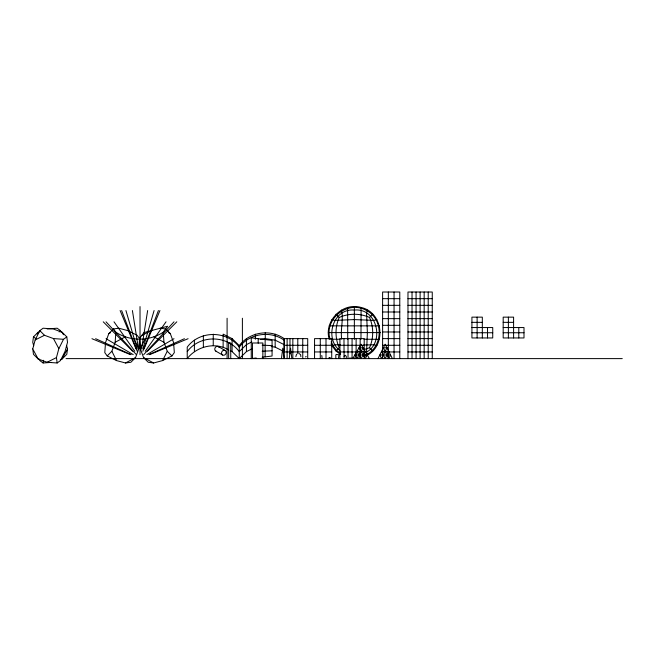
<?xml version="1.0" encoding="UTF-8"?>
<svg xmlns="http://www.w3.org/2000/svg" width="655" height="655" viewBox="0 0 655 655"><rect width="100%" height="100%" fill="white"/><g stroke="black" fill="none" stroke-linecap="round" stroke-linejoin="round"><path stroke-width="0.98" d="M360.979 339.216L361.093 307.465C342.671 301.93 323.693 320.909 329.228 339.331M107.199 355.919L111.866 351.252L115.149 342.278L115.87 332.224L113.462 328.941L108.804 333.608L105.52 342.581L104.792 352.627L107.199 355.919L116.533 360.577L125.506 362.985L130.885 362.264L135.552 357.597L138.835 348.624L139.564 338.569L143.936 332.593L167.623 326.247L163.251 332.224C148.988 341.476 130.132 341.476 115.87 332.224M281.453 358.613L282.755 348.206L284.057 358.613M289.256 358.613L290.558 348.206L291.86 358.613M300.874 356.68L300.62 354.707L299.04 353.495M363.779 356.607C386.761 349.254 384.591 312.558 361.093 307.465M39.93 331.569L38.137 332.224L33.471 336.891L32.75 342.278L33.708 345.865M51.147 362.411L43.107 362.985L43.467 360.291M66.556 345.341L67.514 348.927L66.794 354.314L62.127 358.981L60.334 359.636M141.546 348.992L147.645 310.544M32.75 348.927L35.157 339.953L39.816 330.628L43.107 328.221L53.153 328.941L62.127 332.224L66.794 336.891L67.514 342.278L65.107 351.252L60.448 360.577L57.165 362.985L47.111 362.264L38.137 358.981L33.471 354.314L32.75 348.927L38.137 358.981M57.165 362.985L56.436 357.597L58.844 348.624L63.51 339.298L66.794 336.891M142.839 348.992L154.097 310.544M142.839 351.252L158.42 310.544M144.002 348.992L159.935 310.544M363.771 349.704L369.502 347.74C373.759 338.291 373.759 326.902 369.502 317.454C360.053 313.196 348.665 313.196 339.216 317.454C334.959 326.902 334.959 338.291 339.216 347.74L335.966 350.99L340.584 354.535M367.365 310.069L366.571 312.959L367.365 332.593L366.571 352.234L367.365 355.125M160.27 328.221L165.658 328.941L170.316 333.608L173.6 342.581L174.328 352.627L171.921 355.919L162.587 360.577L153.622 362.985L148.235 362.264L143.568 357.597L140.285 348.624L144.943 339.298M162.587 360.577L167.254 351.252L163.971 342.278L163.251 332.224M377.968 358.613L385.173 344.194L392.386 358.613M37.237 333.903L38.137 332.224M62.127 358.981L67.514 348.927M352.734 358.613L361.061 344.194L369.379 358.613M145.222 351.252L166.034 321.818M296.527 354.167L295.855 356.68M305.492 356.918L306.172 356.525M143.699 354.625L174.009 321.818M59.114 331.954L60.448 330.628L57.165 328.221L47.111 328.941M147.383 351.252L176.809 321.818M369.502 317.454L372.752 314.203M344.08 356.385L345.185 355.28L346.298 356.385L346.298 358.613M284.114 340.158C270.13 330.276 249.571 333.477 239.255 347.142C226.933 330.284 199.554 330.284 187.232 347.142L187.232 358.613C196.623 346.389 215.061 341.714 228.505 349.827M187.232 351.62C199.554 334.762 226.933 334.762 239.255 351.62L246.427 344.628L251.798 341.943M251.798 348.935L246.427 351.62L239.255 358.613L239.255 345.603C249.571 331.938 270.13 328.736 284.114 338.61L284.114 351.62L275.165 347.142L271.203 346.528M146.818 354.625L174.009 338.7M108.804 333.608L110.474 332.707M115.149 342.278L125.203 336.891M125.506 362.985L135.552 357.597M35.157 339.953L44.483 335.286L53.456 338.569L63.51 339.298M47.111 362.264L56.436 357.597M141.963 335.286L151.297 330.628M376.887 319.591L373.997 320.385L354.355 319.591L334.721 320.385L331.831 319.591M331.086 343.81L331.831 345.603L334.721 344.808L340.461 344.808M148.906 354.625L184.432 338.7M149.635 354.625L188.091 338.7M363.558 355.796C382.733 349.541 384.714 320.156 366.996 310.822C348.714 299.327 323.595 318.543 330.087 339.216M363.771 353.299C385.484 345.693 378.353 307.49 354.355 310.069C332.986 307.932 323.93 338.766 340.043 350.622M338.496 358.604L338.905 354.764L336.342 354.445L335.827 354.895L335.827 358.089L336.342 358.613M260.322 339.388L265.267 338.61L275.165 340.158L284.114 344.628M113.462 328.941L118.85 328.221L127.823 330.628L137.157 335.286L139.564 338.569L140.285 348.624M379.482 325.863L329.228 325.863M349.549 357.974L354.355 358.613L359.169 357.974M256.211 357.99L251.258 358.613L251.258 337.8L272.071 340.404L272.071 356.009L262.164 357.245M363.771 345.021L373.997 344.808L376.887 345.603M262.164 351.219L272.071 350.802M382.61 298.672L399.779 298.672M407.975 298.672L432.259 298.672M382.61 305.336L399.779 305.336M407.975 305.336L432.259 305.336M382.61 311.993L399.779 311.993M407.975 311.993L432.259 311.993M382.61 318.649L399.779 318.649M407.975 318.649L432.259 318.649M471.919 322.35L482.326 322.35M503.187 322.35L513.594 322.35M382.61 325.314L399.779 325.314M407.975 325.314L432.259 325.314M471.919 327.549L492.732 327.549L492.732 337.955L471.919 337.955L471.919 317.143L482.326 317.143L482.326 337.955M503.187 327.549L524 327.549L524 337.955L503.187 337.955L503.187 317.143L513.594 317.143L513.594 337.955M382.61 331.97L399.779 331.97M407.975 331.97L432.259 331.97M328.343 332.593L380.375 332.593M471.919 332.748L492.732 332.748M503.187 332.748L524 332.748M382.61 338.627L399.779 338.627M407.975 338.627L432.259 338.627M330.922 339.216L339.994 339.216M363.983 339.216L379.482 339.331M284.254 345.291L307.711 345.291M314.556 345.291L331.725 345.291M339.929 345.291L364.205 345.291M382.61 345.291L399.779 345.291M407.975 345.291L432.259 345.291M284.254 351.948L307.711 351.948M314.556 351.948L331.725 351.948M339.929 351.948L364.205 351.948M382.61 351.948L399.779 351.948M407.975 351.948L432.259 351.948M66.032 358.613L622.25 358.613M262.164 345.193L272.071 345.603M91.954 338.7L130.41 354.625M95.614 338.7L131.139 354.625M239.255 345.603L232.091 338.61L223.134 334.14L223.134 347.142M230.298 350.728L232.091 351.62L239.255 358.613M168.646 332.707L170.316 333.608M153.917 336.891L163.971 342.278M143.568 357.597L153.622 362.985M218.402 346.601L225.164 350.507A2.604 2.252 -60 0 1 224.902 354.854A2.604 2.252 -60 0 1 221.521 352.906A2.604 2.252 -60 0 1 225.164 350.507M215.798 351.105L222.561 355.01M106.036 338.7L133.227 354.625M33.471 336.891L35.935 338.692M43.107 362.985L39.816 360.577L38.972 358.883M340.24 353.241L336.547 350.409L332.584 345.234L331.16 341.795M335.966 314.203L339.216 317.454M369.502 347.74L372.752 350.99M167.254 351.252L171.921 355.919M103.236 321.818L132.662 351.252M39.816 330.628L44.483 335.286M106.036 321.818L136.346 354.625M331.831 345.603L335.966 350.99M114.011 321.818L134.824 351.252M62.127 332.224L63.478 334.738M53.456 338.569L58.844 348.624M134.177 339.298L138.835 348.624M111.866 351.252L116.533 360.577M60.448 330.628L61.292 332.322M341.353 310.069C343.867 319.517 340.158 329.563 341.722 339.216M120.111 310.544L136.043 348.992M121.625 310.544L137.206 351.252M125.94 310.544L137.206 348.992M132.4 310.544L138.5 348.992M347.625 307.465L347.74 339.216M321.777 355.485L322.17 358.613M518.793 327.549L518.793 337.955M508.386 317.143L508.386 337.955M487.525 327.549L487.525 337.955M477.118 317.143L477.118 337.955M432.259 358.613L432.259 292.015L407.975 292.015L407.975 358.613M428.214 292.015L428.214 358.613M424.162 292.015L424.162 358.613M420.117 292.015L420.117 358.613M416.072 292.015L416.072 358.613M412.028 292.015L412.028 358.613M399.779 358.613L399.779 292.015L382.61 292.015L382.61 358.613M394.056 292.015L394.056 358.613M388.333 292.015L388.333 358.613M364.205 358.613L364.205 338.627L339.929 338.627L339.929 358.613M360.16 338.627L360.16 358.613M356.115 338.627L356.115 358.613M354.355 306.581L354.355 339.331M354.355 357.72L354.355 358.613M352.071 338.627L352.071 358.613M348.018 338.627L348.018 358.613M343.973 338.627L344.08 358.613M331.725 358.613L331.725 338.627L314.556 338.627L314.556 358.613M330.104 358.613L330.104 357.565L329.064 357.565L329.064 358.613M329.686 357.565L329.686 358.613M329.473 357.565L329.473 358.613M326.002 338.627L326.002 358.613M320.279 338.627L320.279 358.613M307.711 358.613L307.711 338.627L284.254 338.627L284.254 358.613M302.757 338.627L302.757 358.613M297.796 338.627L297.796 353.856M292.842 338.627L292.842 358.613M289.977 338.627L289.977 353.856M287.119 338.627L287.119 358.613M275.165 334.14L275.165 347.142M265.267 332.593L265.267 338.61M265.136 339.536L265.136 356.877M262.86 358.613L262.86 342.999L252.453 342.999L252.453 358.613M258.201 338.668L258.201 343.204M255.376 334.14L255.376 339.257M246.427 338.61L246.427 351.62M242.391 318.24L242.391 358.613M232.091 338.61L232.091 351.62M230.74 358.613L230.74 342.999L228.66 342.999L228.66 358.613M227.097 318.24L227.097 358.613M213.243 334.14L213.243 345.603M203.353 335.679L203.353 347.142M194.396 340.158L194.396 351.62M140.023 306.581L140.023 354.625M216.346 351.326A2.604 2.252 -60 0 1 215.339 347.445A2.604 2.252 -60 0 1 219.204 347.469M386.974 347.797L381.57 358.613L379.769 355.002L390.585 355.002L388.775 358.613L383.371 347.797L386.974 347.797M388.775 351.399L385.173 358.613L381.57 351.399L388.775 351.399M363.14 347.797L356.893 358.613L354.813 355.002L367.299 355.002L365.22 358.613L358.973 347.797L363.14 347.797M365.22 351.399L361.061 358.613L356.893 351.399L365.22 351.399"/></g></svg>
